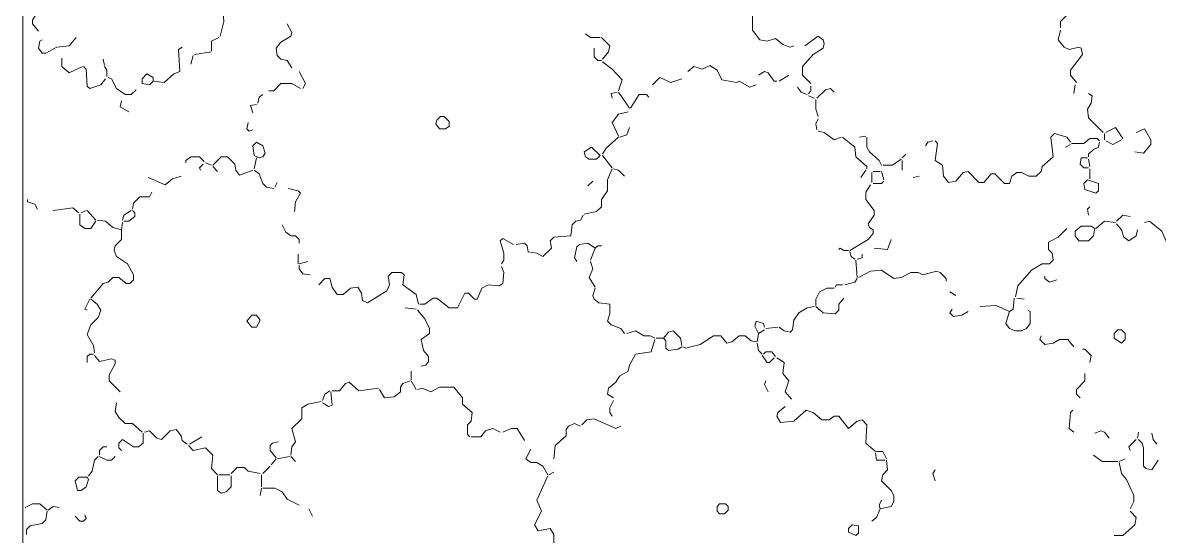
# Model space of a CAD drawing. Header units: millimetres. Extents: x 0 to 150953, y 0 to 85148.
# Drawn here: x 0 to 28112, y 49037 to 61737 of the extents above; entities that cross this region are included whole.
import ezdxf

# ---------------------------------------------------------------- set-up
doc = ezdxf.new("R2010")
doc.units = ezdxf.units.MM
doc.layers.add('ANNOTATION', color=3, linetype='CONTINUOUS', lineweight=0, plot=False)
doc.layers.add('LINEWORK', color=7, linetype='CONTINUOUS', lineweight=0, plot=False)

msp = doc.modelspace()

# ---------------------------------------------------------------- linework, layer by layer
at = {"layer": 'ANNOTATION'}
msp.add_lwpolyline([(0, 0), (150952.665, 0), (150952.665, 85148.15), (0, 85148.15)], close=True, dxfattribs=at)
at = {"layer": 'LINEWORK'}
for points in [[(5001.625, 62339.536), (4941.365, 62219.011), (4971.495, 61767.062), (4881.104, 61405.499)], [(17867.252, 62309.402), (18168.554, 62339.536), (18228.815, 62279.273), (18228.815, 62188.882), (18048.034, 61917.71), (18048.034, 61556.147), (18228.815, 61315.108), (18409.597, 61284.974), (18620.508, 61345.231), (18801.29, 61194.583), (18982.072, 61134.327), (19072.462, 61164.449)], [(26032.555, 62219.011), (25881.905, 61977.967), (25670.992, 61767.062), (25670.992, 61616.404)], [(331.433, 61947.844), (241.042, 61797.185), (241.042, 61706.794), (391.694, 61526.013)], [(6538.269, 61706.794), (6658.79, 61495.89)], [(1325.732, 61375.365), (1144.95, 61164.449), (843.648, 61134.327), (572.475, 60983.668), (482.084, 60983.668), (391.694, 61104.193)], [(482.084, 61315.108), (421.824, 61284.974), (391.694, 61104.193)], [(4850.974, 61375.365), (4670.192, 61284.974), (4670.192, 61043.936)], [(6658.79, 61495.89), (6628.66, 61405.499), (6387.618, 61254.84), (6267.097, 61104.193), (6297.227, 60923.411), (6387.618, 60833.02), (6538.269, 60802.886), (6658.79, 60622.105)], [(13920.186, 61465.756), (14040.707, 61375.365), (14281.749, 61375.365)], [(14311.879, 61375.365), (14522.792, 61164.449), (14492.661, 61013.802), (14342.01, 60833.02)], [(19343.635, 61164.449), (19675.068, 61405.499), (19795.589, 61315.108), (19825.719, 61224.717), (19795.589, 61104.193), (19554.546, 60953.545), (19283.374, 60652.238), (19283.374, 60441.323), (19494.287, 60230.418)], [(25670.992, 61556.147), (25610.733, 61315.108), (25761.383, 61134.327), (25881.905, 61074.059), (26122.946, 61134.327), (26183.206, 61104.193), (26213.337, 60953.545), (25912.033, 60561.848), (25912.033, 60441.323), (26062.687, 60260.541)], [(3947.066, 61134.327), (3856.675, 61074.059), (3886.805, 60531.714), (3736.154, 60471.457), (3495.112, 60260.541), (3254.069, 60290.675)], [(4670.192, 61013.802), (4248.368, 60953.545)], [(14131.097, 61104.193), (14131.097, 60893.277), (14221.488, 60802.886), (14311.879, 60802.886)], [(964.169, 60863.154), (964.169, 60652.238), (1144.95, 60501.591), (1476.383, 60652.238)], [(1988.598, 60833.02), (2018.728, 60682.372)], [(4218.238, 60923.411), (4157.978, 60712.495)], [(14342.01, 60772.763), (14583.051, 60591.982), (14824.094, 60320.809), (14733.703, 60049.637)], [(1506.514, 60652.238), (1566.774, 60591.982), (1596.904, 60170.15), (1657.165, 60109.894), (1928.337, 60200.284), (2048.858, 60350.932)], [(2018.728, 60652.238), (2078.989, 60561.848), (2078.989, 60411.2)], [(6839.572, 60531.714), (6990.223, 60230.418), (6929.962, 60109.894)], [(16451.129, 60531.714), (16601.781, 60652.238), (16812.692, 60591.982), (16993.474, 60682.372), (17174.255, 60561.848), (17294.776, 60320.809), (17656.339, 60260.541), (17716.6, 60290.675), (17987.773, 60140.028), (18138.424, 60200.284)], [(18198.684, 60441.323), (18349.336, 60531.714), (18439.727, 60501.591), (18590.379, 60290.675), (18650.638, 60290.675)], [(18951.942, 60441.323), (18710.899, 60290.675)], [(2109.119, 60381.066), (2199.51, 60350.932), (2320.031, 60109.894), (2530.943, 59959.246), (2681.594, 59959.246), (2802.115, 60079.76)], [(6869.702, 60109.894), (6658.79, 60230.418), (6387.618, 60230.418), (6206.836, 60049.637), (6086.315, 60049.637)], [(16300.477, 60350.932), (16029.304, 60260.541), (15758.132, 60381.066), (15577.35, 60200.284)], [(19494.287, 60170.15), (19494.287, 60049.637), (19434.026, 59989.369)], [(26032.555, 60200.284), (26002.424, 59989.369)], [(5935.663, 59959.246), (5845.273, 59898.978), (5815.143, 59748.33)], [(14703.573, 60019.503), (14552.922, 59989.369), (14583.051, 59868.855)], [(14733.703, 60019.503), (15004.876, 59627.806)], [(15486.96, 59898.978), (15426.7, 59959.246), (15245.918, 59959.246), (15035.005, 59627.806)], [(19162.853, 60140.028), (19253.244, 60019.503), (19403.896, 59959.246)], [(19434.026, 59929.112), (19584.678, 59868.855)], [(20066.761, 60019.503), (19976.371, 60109.894), (19855.85, 60079.76), (19644.937, 59868.855)], [(26363.987, 59989.369), (26454.378, 59929.112), (26424.25, 59748.33), (26333.859, 59597.683), (26363.987, 59386.767), (26725.551, 59025.204)], [(2440.552, 59808.587), (2410.422, 59657.939), (2621.334, 59537.415)], [(5785.012, 59718.196), (5634.361, 59688.073), (5694.621, 59507.292)], [(19614.807, 59838.721), (19614.807, 59597.683), (19675.068, 59416.901)], [(14974.746, 59537.415), (14733.703, 59477.158), (14583.051, 59266.242), (14733.703, 58934.813)], [(19675.068, 59356.633), (19614.807, 59236.119)], [(5574.101, 59266.242), (5543.97, 59115.595), (5604.231, 59055.338), (5694.621, 59085.461)], [(15004.876, 59145.729), (14944.615, 58964.947), (14763.833, 58904.679)], [(19614.807, 59236.119), (19644.937, 59085.461)], [(19675.068, 59055.338), (19825.719, 59025.204), (20066.761, 58844.422), (20247.543, 58904.679)], [(27026.854, 59145.729), (26785.813, 59025.204)], [(27026.854, 59145.729), (27207.636, 58874.556)], [(27539.068, 59025.204), (27749.981, 59115.595), (27900.631, 58844.422), (27900.631, 58723.897), (27719.85, 58512.993), (27508.94, 58543.116)], [(14733.703, 58904.679), (14432.401, 58633.507), (14342.01, 58482.859)], [(20277.673, 58904.679), (20578.977, 58663.64), (20609.106, 58422.602), (20880.279, 58181.552), (20880.279, 58121.296)], [(20850.149, 58934.813), (20699.497, 58904.679)], [(20880.279, 58904.679), (20880.279, 58663.64), (20940.54, 58543.116), (21181.581, 58332.211), (21241.842, 58211.686)], [(22507.314, 58814.288), (22386.793, 58784.165), (22326.532, 58693.774)], [(22567.575, 58814.288), (22627.834, 58754.031), (22567.575, 58332.211), (22748.356, 58211.686), (22778.486, 57940.514), (22899.007, 57789.866), (23079.788, 57819.989), (23260.571, 58030.905), (23381.091, 58061.039), (23652.263, 57789.866), (23772.785, 57789.866), (23953.567, 58000.771), (24043.957, 58000.771), (24284.999, 57759.732), (24405.521, 57759.732), (24465.78, 57940.514), (24586.302, 58030.905), (24706.824, 58030.905), (24887.606, 57940.514), (25068.388, 57940.514), (25188.907, 58061.039), (25219.038, 58181.552), (25490.211, 58422.602), (25429.951, 58904.679), (25520.342, 58995.07), (25821.643, 58904.679), (25912.033, 58784.165)], [(26635.16, 58814.288), (26574.9, 58874.556), (26394.119, 58874.556), (26243.468, 58754.031), (25942.165, 58754.031)], [(26635.16, 58784.165), (26605.032, 58663.64), (26484.509, 58603.384), (26363.987, 58482.859), (26363.987, 58422.602)], [(26755.682, 58995.07), (26755.682, 58844.422)], [(27177.505, 58844.422), (26966.595, 58723.897), (26785.813, 58814.288)], [(21844.448, 58482.859), (21754.057, 58392.468)], [(25912.033, 58723.897), (25791.514, 58663.64)], [(4489.411, 58302.077), (4368.889, 58422.602), (4157.978, 58422.602), (4037.457, 58332.211), (4037.457, 58271.943)], [(4459.28, 58241.82), (4368.889, 58151.43), (4399.02, 58091.162)], [(4519.541, 58271.943), (4670.192, 58211.686)], [(4700.323, 58211.686), (4911.234, 58422.602), (5061.886, 58422.602), (5242.667, 58241.82), (5272.798, 58091.162), (5363.188, 57970.648), (5694.621, 58091.162)], [(5785.012, 58392.468), (5724.752, 58121.296)], [(14342.01, 58452.725), (14583.051, 58151.43)], [(21723.926, 58362.334), (21513.015, 58211.686), (21271.972, 58211.686)], [(21754.057, 58332.211), (21754.057, 58091.162)], [(26333.859, 58392.468), (26183.206, 58392.468), (26153.077, 58241.82), (26243.468, 58151.43), (26363.987, 58151.43)], [(26363.987, 58362.334), (26394.119, 58181.552)], [(3916.935, 57940.514), (3706.024, 57880.257), (3525.242, 57729.598), (3103.418, 57910.38)], [(4700.323, 58181.552), (4820.843, 58061.039)], [(5724.752, 58091.162), (5845.273, 58000.771), (5935.663, 57759.732), (6026.054, 57669.341), (6206.836, 57639.208)], [(14583.051, 58121.296), (14462.531, 57850.123), (14462.531, 57578.951), (14311.879, 57368.035), (14311.879, 57187.253), (14191.358, 57066.74), (13890.056, 57006.472)], [(14613.183, 58121.296), (14733.703, 58091.162), (14884.355, 57940.514)], [(20850.149, 58091.162), (20729.627, 57910.38)], [(21000.799, 58030.905), (21000.799, 57789.866)], [(21030.931, 58061.039), (21211.712, 58061.039)], [(21241.842, 58061.039), (21302.103, 57850.123)], [(22175.88, 57940.514), (22025.23, 57910.38)], [(26394.119, 58121.296), (26394.119, 57880.257)], [(6297.227, 57789.866), (6236.966, 57669.341)], [(6568.399, 57639.208), (6809.442, 57578.951), (6869.702, 57518.694)], [(14100.968, 57819.989), (13980.447, 57699.475)], [(20970.67, 57729.598), (20850.149, 57548.817), (20850.149, 57368.035), (21061.06, 57096.863), (21061.06, 56976.349), (20910.409, 56765.433), (20940.54, 56675.043), (21030.931, 56614.786), (21030.931, 56524.395), (20910.409, 56373.736), (20458.455, 56102.564)], [(21302.103, 57819.989), (21241.842, 57759.732), (21030.931, 57759.732)], [(120.521, 57368.035), (120.521, 57307.778), (301.303, 57247.521), (361.563, 57126.997)], [(3193.809, 57548.817), (3133.548, 57428.303), (2892.506, 57428.303), (2741.855, 57277.644), (2711.725, 57126.997)], [(6869.702, 57518.694), (6749.181, 57307.778), (6719.051, 57066.74)], [(753.257, 57096.863), (1235.341, 57157.131), (1385.993, 57036.606)], [(1566.774, 57096.863), (1446.253, 57036.606)], [(1596.904, 57096.863), (1807.816, 56855.824)], [(2681.594, 57096.863), (2500.813, 56976.349), (2470.682, 56855.824)], [(2711.725, 57096.863), (2771.985, 57036.606), (2771.985, 56946.215), (2621.334, 56825.69), (2500.813, 56825.69)], [(26394.119, 57187.253), (26333.859, 57126.997), (26363.987, 56976.349)], [(1416.123, 57006.472), (1416.123, 56735.299), (1536.644, 56644.909), (1687.295, 56644.909), (1807.816, 56825.69)], [(1837.947, 56855.824), (2048.858, 56825.69), (2229.64, 56675.043), (2440.552, 56614.786)], [(2470.682, 56795.567), (2440.552, 56614.786)], [(13859.925, 56976.349), (13799.665, 56855.824), (13679.143, 56825.69), (13588.752, 56735.299), (13558.623, 56464.127), (13136.798, 56434.004), (13046.408, 56343.613), (13076.539, 56162.832), (12865.626, 55951.916), (12714.975, 56042.307), (12504.063, 56072.441), (12473.933, 56223.088), (12413.672, 56283.345), (12202.76, 56253.222)], [(27026.854, 56795.567), (26755.682, 56825.69), (26544.769, 56644.909)], [(27388.418, 56946.215), (27207.636, 56976.349), (27056.986, 56825.69)], [(27749.981, 56795.567), (27870.503, 56825.69), (28171.804, 56584.652), (28382.717, 56102.564)], [(2440.552, 56614.786), (2440.552, 56373.736), (2289.901, 56223.088), (2259.77, 56102.564), (2320.031, 55951.916), (2591.203, 55771.134), (2741.855, 55499.962), (2741.855, 55379.437), (2651.464, 55289.046), (2561.073, 55289.046), (2380.292, 55439.705), (2229.64, 55439.705), (2109.119, 55319.18), (1988.598, 55289.046), (1687.295, 54927.483)], [(6417.748, 56735.299), (6508.139, 56554.518), (6628.66, 56464.127), (6749.181, 56464.127), (6839.572, 56373.736), (6839.572, 56283.345)], [(25821.643, 56644.909), (25610.733, 56434.004), (25369.688, 56313.479), (25369.688, 56132.698), (25460.079, 56042.307), (25490.211, 55861.525), (25399.82, 55771.134), (25219.038, 55771.134), (24947.866, 55620.487), (24616.434, 55228.789), (24556.171, 54957.617)], [(27056.986, 56765.433), (27177.505, 56614.786), (27237.767, 56434.004), (27358.286, 56343.613), (27539.068, 56464.127), (27569.199, 56614.786)], [(11871.327, 56403.87), (11811.067, 56343.613), (11901.458, 56042.307), (11901.458, 55861.525), (11841.197, 55771.134)], [(11871.327, 56403.87), (12142.499, 56253.222)], [(14161.229, 56162.832), (13980.447, 56283.345), (13769.534, 56253.222), (13709.274, 56192.954), (13649.013, 55921.782), (13709.274, 55831.391)], [(14311.879, 56223.088), (14221.488, 56223.088), (14161.229, 56162.832)], [(21482.885, 56373.736), (21392.494, 56132.698), (21061.06, 56162.832)], [(6809.442, 56012.173), (6809.442, 55771.134)], [(14161.229, 56162.832), (14040.707, 55861.525)], [(20187.282, 56132.698), (20217.413, 56162.832), (20307.804, 56102.564), (20428.325, 56102.564)], [(20458.455, 56072.441), (20488.586, 55951.916), (20578.977, 55891.659)], [(20759.758, 56012.173), (20759.758, 55921.782), (20639.236, 55891.659)], [(7050.484, 55831.391), (6839.572, 55771.134)], [(6839.572, 55741), (6839.572, 55650.61), (6929.962, 55530.096), (7110.744, 55499.962)], [(11841.197, 55710.877), (11901.458, 55560.219), (11871.327, 55289.046), (11780.936, 55228.789), (11509.764, 55258.923), (11359.112, 55168.533), (11238.592, 54897.36), (11178.331, 54897.36), (11027.68, 55048.008), (10937.289, 55048.008), (10756.507, 54686.445), (10545.595, 54686.445), (10244.293, 54927.483), (10153.902, 54927.483), (9942.99, 54776.835), (9822.469, 54776.835)], [(14040.707, 55831.391), (14100.968, 55650.61), (14010.577, 55439.705), (14161.229, 55198.655)], [(20609.106, 55861.525), (20639.236, 55439.705)], [(7321.656, 55258.923), (7472.307, 55409.571), (7592.829, 55409.571), (7653.089, 55198.655), (7773.61, 55017.874), (7924.261, 55017.874), (8105.043, 55168.533), (8285.825, 55198.655), (8376.216, 55048.008), (8406.346, 54867.226), (8526.867, 54806.969), (9008.951, 55108.265), (9069.212, 55258.923), (9039.082, 55469.828), (9129.473, 55560.219), (9370.515, 55560.219), (9430.776, 55499.962), (9400.645, 55258.923), (9732.078, 55017.874), (9792.339, 54776.835)], [(20639.236, 55409.571), (20578.977, 55319.18), (20337.934, 55258.923)], [(20669.367, 55439.705), (20970.67, 55590.353), (21241.842, 55620.487), (21543.144, 55409.571), (21723.926, 55439.705), (21964.969, 55560.219), (22145.75, 55560.219), (22266.271, 55499.962), (22597.704, 55590.353), (22688.095, 55560.219), (22838.747, 55409.571), (22838.747, 55349.314)], [(25279.298, 55469.828), (25279.298, 55409.571), (25399.82, 55319.18), (25580.601, 55379.437)], [(14161.229, 55168.533), (14100.968, 54987.751), (14131.097, 54897.36), (14251.619, 54806.969), (14522.792, 54776.835), (14522.792, 54535.797), (14462.531, 54355.015), (14552.922, 54264.624), (14793.964, 54174.234), (14884.355, 54053.709)], [(20066.761, 55168.533), (19885.98, 55168.533), (19705.198, 55078.142), (19614.807, 54897.36), (19614.807, 54746.701)], [(20277.673, 55258.923), (20127.022, 55258.923), (20096.891, 55198.655)], [(1657.165, 54897.36), (1536.644, 54656.311), (1596.904, 54626.188)], [(1687.295, 54897.36), (1837.947, 54776.835), (1928.337, 54626.188), (1868.077, 54445.406), (1687.295, 54264.624), (1596.904, 54023.575), (1747.556, 53752.402), (1777.686, 53571.621)], [(20307.804, 54927.483), (20187.282, 54776.835), (20187.282, 54626.188), (20096.891, 54535.797), (19795.589, 54565.92), (19614.807, 54716.578)], [(22929.138, 55078.142), (23079.788, 54987.751)], [(24526.043, 54927.483), (24495.912, 54656.311), (24405.521, 54596.054)], [(24586.302, 54927.483), (24767.084, 54897.36)], [(9460.905, 54686.445), (9732.078, 54656.311)], [(9762.208, 54626.188), (9942.99, 54415.272), (10063.511, 54174.234), (10063.511, 54053.709), (9852.599, 53903.061), (9912.859, 53631.889), (10033.381, 53481.23), (10033.381, 53360.716), (9973.12, 53270.325), (9852.599, 53240.191)], [(19584.678, 54716.578), (19403.896, 54686.445), (19192.983, 54565.92), (19072.462, 54385.138), (19042.333, 54144.1), (18982.072, 54083.843), (18831.42, 54113.966), (18710.899, 54204.356)], [(22989.397, 54656.311), (22929.138, 54565.92), (23019.529, 54475.529), (23230.44, 54505.663), (23381.091, 54596.054)], [(23682.394, 54716.578), (24074.089, 54746.701), (24405.521, 54596.054)], [(24857.475, 54626.188), (24917.734, 54596.054), (24917.734, 54294.747), (24827.344, 54174.234), (24706.824, 54113.966), (24556.171, 54113.966), (24405.521, 54174.234), (24315.13, 54294.747)], [(24405.521, 54596.054), (24315.13, 54294.747)], [(18349.336, 54204.356), (18319.206, 54294.747), (18138.424, 54355.015), (18108.293, 54234.49), (18198.684, 54053.709)], [(14944.615, 54053.709), (15155.528, 54113.966), (15366.439, 53993.452), (15517.091, 53993.452), (15637.611, 53933.184)], [(15848.523, 53933.184), (15969.045, 54083.843), (16089.565, 54113.966), (16270.347, 53933.184), (16300.477, 53752.402)], [(18138.424, 53842.793), (18017.902, 53872.927), (17867.252, 53993.452), (17716.6, 53993.452), (17535.819, 53842.793), (17415.298, 53812.67), (17264.646, 53993.452), (17083.864, 53993.452), (16752.431, 53782.536), (16390.868, 53692.146), (16330.608, 53722.279)], [(18198.684, 54053.709), (18168.554, 53842.793)], [(18349.336, 54144.1), (18198.684, 54053.709)], [(18680.769, 54204.356), (18379.466, 54174.234)], [(25188.907, 53993.452), (25158.778, 53903.061), (25279.298, 53782.536), (25490.211, 53812.67), (25640.861, 53903.061), (25851.774, 53903.061), (26002.424, 53722.279)], [(15637.611, 53903.061), (15547.221, 53601.755), (15155.528, 53541.498), (15004.876, 53270.325), (14974.746, 53119.667), (14763.833, 52999.153), (14673.442, 52848.494), (14492.661, 52697.847), (14462.531, 52547.199), (14613.183, 52456.808)], [(15667.741, 53933.184), (15848.523, 53933.184)], [(15848.523, 53933.184), (15908.784, 53872.927), (15908.784, 53692.146), (15969.045, 53631.889), (16210.086, 53662.012), (16300.477, 53722.279)], [(18168.554, 53812.67), (18198.684, 53631.889), (18289.075, 53541.498)], [(1747.556, 53541.498), (1657.165, 53541.498), (1596.904, 53481.23), (1596.904, 53330.582)], [(1777.686, 53511.364), (1898.207, 53360.716), (2199.51, 53420.973), (2289.901, 53390.839), (2289.901, 53300.448), (2139.249, 53029.276), (2139.249, 52878.628), (2410.422, 52607.456)], [(18289.075, 53511.364), (18409.597, 53330.582), (18469.857, 53330.582), (18590.379, 53451.107)], [(18319.206, 53541.498), (18379.466, 53601.755), (18530.118, 53601.755), (18620.508, 53481.23)], [(18650.638, 53451.107), (18831.42, 53330.582), (18801.29, 53059.41), (18951.942, 52878.628), (18861.551, 52607.456), (19012.201, 52426.674)], [(26213.337, 53662.012), (26273.597, 53662.012), (26424.25, 53511.364), (26394.119, 53330.582)], [(9581.427, 52878.628), (9400.645, 52818.371), (9340.385, 52727.98), (9340.385, 52607.456), (9189.733, 52486.931), (8948.691, 52456.808), (8828.17, 52667.713)], [(9611.557, 53119.667), (9611.557, 52908.762)], [(9611.557, 52878.628), (9732.078, 52667.713)], [(18379.466, 52878.628), (18349.336, 52788.237), (18439.727, 52607.456)], [(26273.597, 53059.41), (26273.597, 52878.628), (26062.687, 52667.713), (26062.687, 52547.199), (26153.077, 52456.808)], [(7592.829, 52637.59), (7472.307, 52547.199), (7412.047, 52396.54)], [(7622.959, 52607.456), (7653.089, 52276.026), (7562.698, 52245.892), (7412.047, 52336.283)], [(8798.04, 52697.847), (8315.955, 52637.59), (8074.913, 52848.494), (7984.522, 52818.371), (7833.871, 52637.59), (7653.089, 52637.59)], [(9762.208, 52667.713), (9882.73, 52697.847), (10093.641, 52607.456), (10304.553, 52727.98), (10666.116, 52727.98), (10877.029, 52456.808), (10877.029, 52306.149), (11118.071, 52095.245), (11087.94, 51884.329), (10997.549, 51793.938), (10997.549, 51552.9), (11057.81, 51492.632)], [(2320.031, 52336.283), (2289.901, 52125.368), (2380.292, 51974.72), (2530.943, 51824.072), (2711.725, 51824.072), (2952.767, 51613.157)], [(7381.917, 52366.417), (7050.484, 52306.149), (6899.833, 52215.759), (6899.833, 51944.586), (6658.79, 51703.548), (6749.181, 51372.118), (6658.79, 51251.593), (6628.66, 51040.678)], [(14613.183, 52396.54), (14522.792, 52215.759), (14522.792, 52095.245), (14583.051, 52004.854)], [(18861.551, 52245.892), (18680.769, 52095.245), (18650.638, 52004.854), (18741.029, 51854.195), (19072.462, 51884.329), (19373.765, 52155.502), (19554.546, 52095.245), (19765.459, 51914.463), (19946.241, 51914.463), (20066.761, 52004.854), (20187.282, 52004.854), (20428.325, 51703.548), (20639.236, 51884.329), (20759.758, 51914.463), (20880.279, 51793.938), (20850.149, 51341.984), (21091.19, 51131.069)], [(25972.296, 52155.502), (25912.033, 52095.245), (25881.905, 51703.548), (26002.424, 51613.157)], [(13799.665, 51763.804), (13649.013, 51824.072), (13498.362, 51763.804), (13438.102, 51673.414), (13438.102, 51522.766), (13166.93, 51281.727), (13136.798, 50950.287)], [(13829.795, 51793.938), (13950.316, 51914.463), (14131.097, 51944.586), (14673.442, 51703.548), (14793.964, 51763.804)], [(2982.897, 51583.023), (2982.897, 51341.984), (2862.376, 51251.593), (2741.855, 51251.593), (2470.682, 51432.375)], [(3013.027, 51613.157), (3133.548, 51643.291), (3314.33, 51462.509), (3434.851, 51432.375), (3645.763, 51643.291), (3796.414, 51673.414), (3916.935, 51522.766), (3947.066, 51402.241), (4067.587, 51311.85)], [(4429.15, 51492.632), (4127.847, 51311.85)], [(11811.067, 51613.157), (11630.286, 51703.548), (11449.503, 51643.291), (11328.983, 51492.632), (11087.94, 51492.632)], [(11871.327, 51613.157), (12082.24, 51703.548), (12232.89, 51703.548), (12413.672, 51402.241)], [(26514.641, 51583.023), (26665.291, 51643.291), (26755.682, 51613.157), (26876.204, 51462.509)], [(27599.33, 51613.157), (27569.199, 51462.509)], [(27930.763, 51583.023), (27960.894, 51432.375), (28051.285, 51311.85)], [(2078.989, 51251.593), (1988.598, 51251.593), (1898.207, 51161.203), (1898.207, 51040.678)], [(2470.682, 51432.375), (2380.292, 51341.984), (2380.292, 51221.46), (2440.552, 51161.203)], [(4097.717, 51281.727), (4218.238, 51161.203), (4519.541, 51221.46), (4700.323, 51040.678), (4670.192, 50709.249), (4820.843, 50558.601)], [(6327.357, 51372.118), (6176.706, 51341.984), (6116.445, 51281.727), (6116.445, 51161.203), (6267.097, 50980.421)], [(12564.324, 51191.337), (12443.803, 50950.287)], [(27539.068, 51432.375), (27358.286, 51251.593), (27388.418, 51161.203)], [(27599.33, 51432.375), (27689.721, 51341.984), (27719.85, 51221.46), (27719.85, 50769.505), (27780.112, 50709.249), (27930.763, 50679.115), (28081.413, 50920.164)], [(1868.077, 51010.555), (1777.686, 50920.164), (1717.426, 50648.992), (1627.035, 50528.467)], [(1898.207, 51010.555), (2078.989, 50920.164), (2199.51, 50920.164), (2289.901, 51010.555)], [(6267.097, 50950.287), (6146.576, 50799.639)], [(6598.53, 51010.555), (6297.227, 50950.287)], [(6628.66, 51010.555), (6749.181, 50890.03)], [(12443.803, 50950.287), (12564.324, 50859.896), (12714.975, 50859.896), (12865.626, 50769.505), (12986.148, 50558.601)], [(21091.19, 51100.946), (21121.321, 50920.164), (21332.233, 50920.164)], [(21121.321, 51131.069), (21271.972, 51131.069), (21362.363, 50950.287)], [(21362.363, 50920.164), (21392.494, 50679.115), (21271.972, 50558.601), (21241.842, 50407.942), (21482.885, 50166.904), (21543.144, 50046.379), (21543.144, 49895.731), (21482.885, 49775.206), (21211.712, 49714.95)], [(26484.509, 51040.678), (26695.422, 50890.03), (27087.114, 50890.03)], [(27267.896, 50950.287), (27117.245, 50890.03)], [(5152.277, 50588.724), (5302.928, 50739.383), (5483.71, 50739.383), (5574.101, 50648.992), (5875.403, 50588.724)], [(6116.445, 50769.505), (5935.663, 50588.724)], [(13136.798, 50618.858), (13016.278, 50558.601)], [(22567.575, 50679.115), (22507.314, 50588.724), (22567.575, 50407.942)], [(27117.245, 50859.896), (27177.505, 50588.724), (27298.027, 50438.076), (27478.808, 50046.379), (27478.808, 49895.731), (27388.418, 49714.95)], [(4820.843, 50528.467), (4820.843, 50166.904), (4911.234, 50106.647), (5031.756, 50136.77), (5152.277, 50257.294), (5152.277, 50528.467)], [(4850.974, 50558.601), (5122.146, 50558.601)], [(5905.534, 50558.601), (5905.534, 50257.294)], [(12986.148, 50528.467), (12714.975, 49925.865), (12835.496, 49654.693), (12654.714, 49323.252), (12745.105, 49172.605), (13046.408, 49232.862), (13136.798, 49082.214), (13136.798, 48780.907), (12925.887, 48479.612)], [(5905.534, 50227.161), (5875.403, 50046.379)], [(5935.663, 50227.161), (6236.966, 50227.161), (6417.748, 50136.77), (6538.269, 49955.988), (6839.572, 49805.34)], [(60.261, 49745.084), (241.042, 49835.474), (421.824, 49835.474), (602.605, 49684.816)], [(903.908, 49745.084), (753.257, 49775.206), (632.736, 49684.816)], [(21241.842, 49925.865), (21181.581, 49805.34), (21211.712, 49714.95)], [(602.605, 49654.693), (572.475, 49443.777), (482.084, 49353.386), (180.782, 49293.129), (90.391, 49202.739), (90.391, 49082.214)], [(1536.644, 49564.302), (1566.774, 49473.911), (1506.514, 49413.643), (1416.123, 49413.643), (1295.602, 49534.168)], [(7080.614, 49714.95), (7171.005, 49534.168)], [(21211.712, 49714.95), (21121.321, 49504.034), (21000.799, 49413.643)], [(27388.418, 49654.693), (27539.068, 49504.034), (27508.94, 49323.252), (27207.636, 49052.08), (26996.723, 49052.08)]]:
    msp.add_lwpolyline(points, dxfattribs=at)
for points in [[(3223.939, 60381.066), (3073.288, 60471.457), (2952.767, 60350.932), (2952.767, 60230.418), (3133.548, 60200.284), (3223.939, 60290.675)], [(10244.293, 59326.51), (10334.684, 59416.901), (10425.075, 59416.901), (10545.595, 59296.376), (10545.595, 59175.851), (10455.204, 59115.595), (10304.553, 59115.595), (10214.162, 59236.119)], [(5845.273, 58392.468), (5724.752, 58452.725), (5694.621, 58693.774), (5785.012, 58784.165), (5935.663, 58693.774), (5995.924, 58512.993), (5935.663, 58422.602)], [(14281.749, 58452.725), (14070.838, 58663.64), (13890.056, 58543.116), (13920.186, 58422.602), (14010.577, 58362.334), (14191.358, 58362.334)], [(26333.859, 57850.123), (26243.468, 57759.732), (26273.597, 57609.085), (26544.769, 57518.694), (26605.032, 57578.951), (26605.032, 57759.732)], [(26514.641, 56644.909), (26424.25, 56705.176), (26183.206, 56705.176), (26032.555, 56584.652), (26032.555, 56464.127), (26122.946, 56343.613), (26363.987, 56343.613), (26484.509, 56464.127)], [(5664.491, 54505.663), (5785.012, 54505.663), (5875.403, 54385.138), (5785.012, 54204.356), (5664.491, 54204.356), (5543.97, 54355.015)], [(27087.114, 54144.1), (27177.505, 54144.1), (27267.896, 54053.709), (27267.896, 53903.061), (27177.505, 53812.67), (26996.723, 53933.184), (26996.723, 54053.709)], [(1596.904, 50498.333), (1385.993, 50498.333), (1295.602, 50407.942), (1355.862, 50166.904), (1446.253, 50166.904), (1566.774, 50257.294), (1627.035, 50438.076)], [(17234.516, 49835.474), (17385.167, 49835.474), (17445.428, 49775.206), (17445.428, 49684.816), (17355.037, 49594.425), (17234.516, 49594.425), (17174.255, 49654.693), (17174.255, 49775.206)], [(20518.716, 49323.252), (20669.367, 49293.129), (20669.367, 49112.348), (20609.106, 49052.08), (20428.325, 49142.471), (20428.325, 49232.862)]]:
    msp.add_lwpolyline(points, close=True, dxfattribs=at)

doc.saveas('drawing.dxf')
